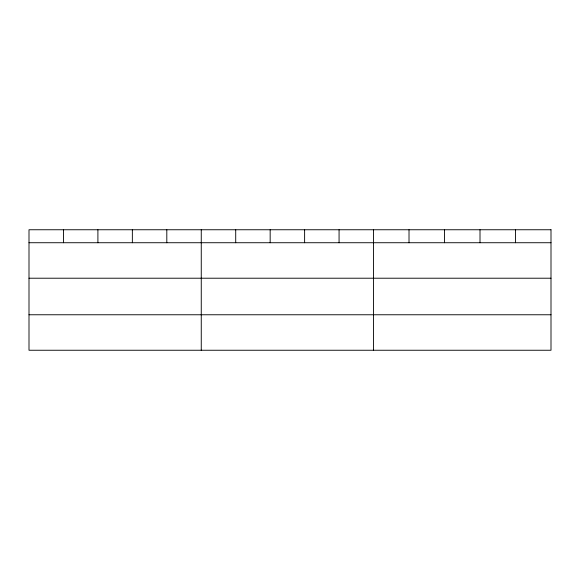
<?xml version="1.0" encoding="UTF-8"?>
<svg xmlns="http://www.w3.org/2000/svg" width="580" height="580" viewBox="0 0 580 580"><rect width="100%" height="100%" fill="white"/><g stroke="black" fill="none" stroke-linecap="round" stroke-linejoin="round"><path stroke-width="0.87" d="M29 242.73L551 242.73M29 278.212L551 278.212M29 314.766L551 314.766M515.504 229.752L515.504 242.73M480.008 229.752L480.008 242.73M444.512 229.752L444.512 242.73M409.016 229.752L409.016 242.73M373.52 229.752L373.52 350.248M339.068 229.752L339.068 242.73M304.616 229.752L304.616 242.73M270.164 229.752L270.164 242.73M235.712 229.752L235.712 242.73M201.26 229.752L201.26 350.248M166.808 229.752L166.808 242.73M132.356 229.752L132.356 242.73M97.904 229.752L97.904 242.73M63.452 229.752L63.452 242.73M551 229.752L29 229.752L29 350.248L551 350.248L551 229.752"/></g></svg>
